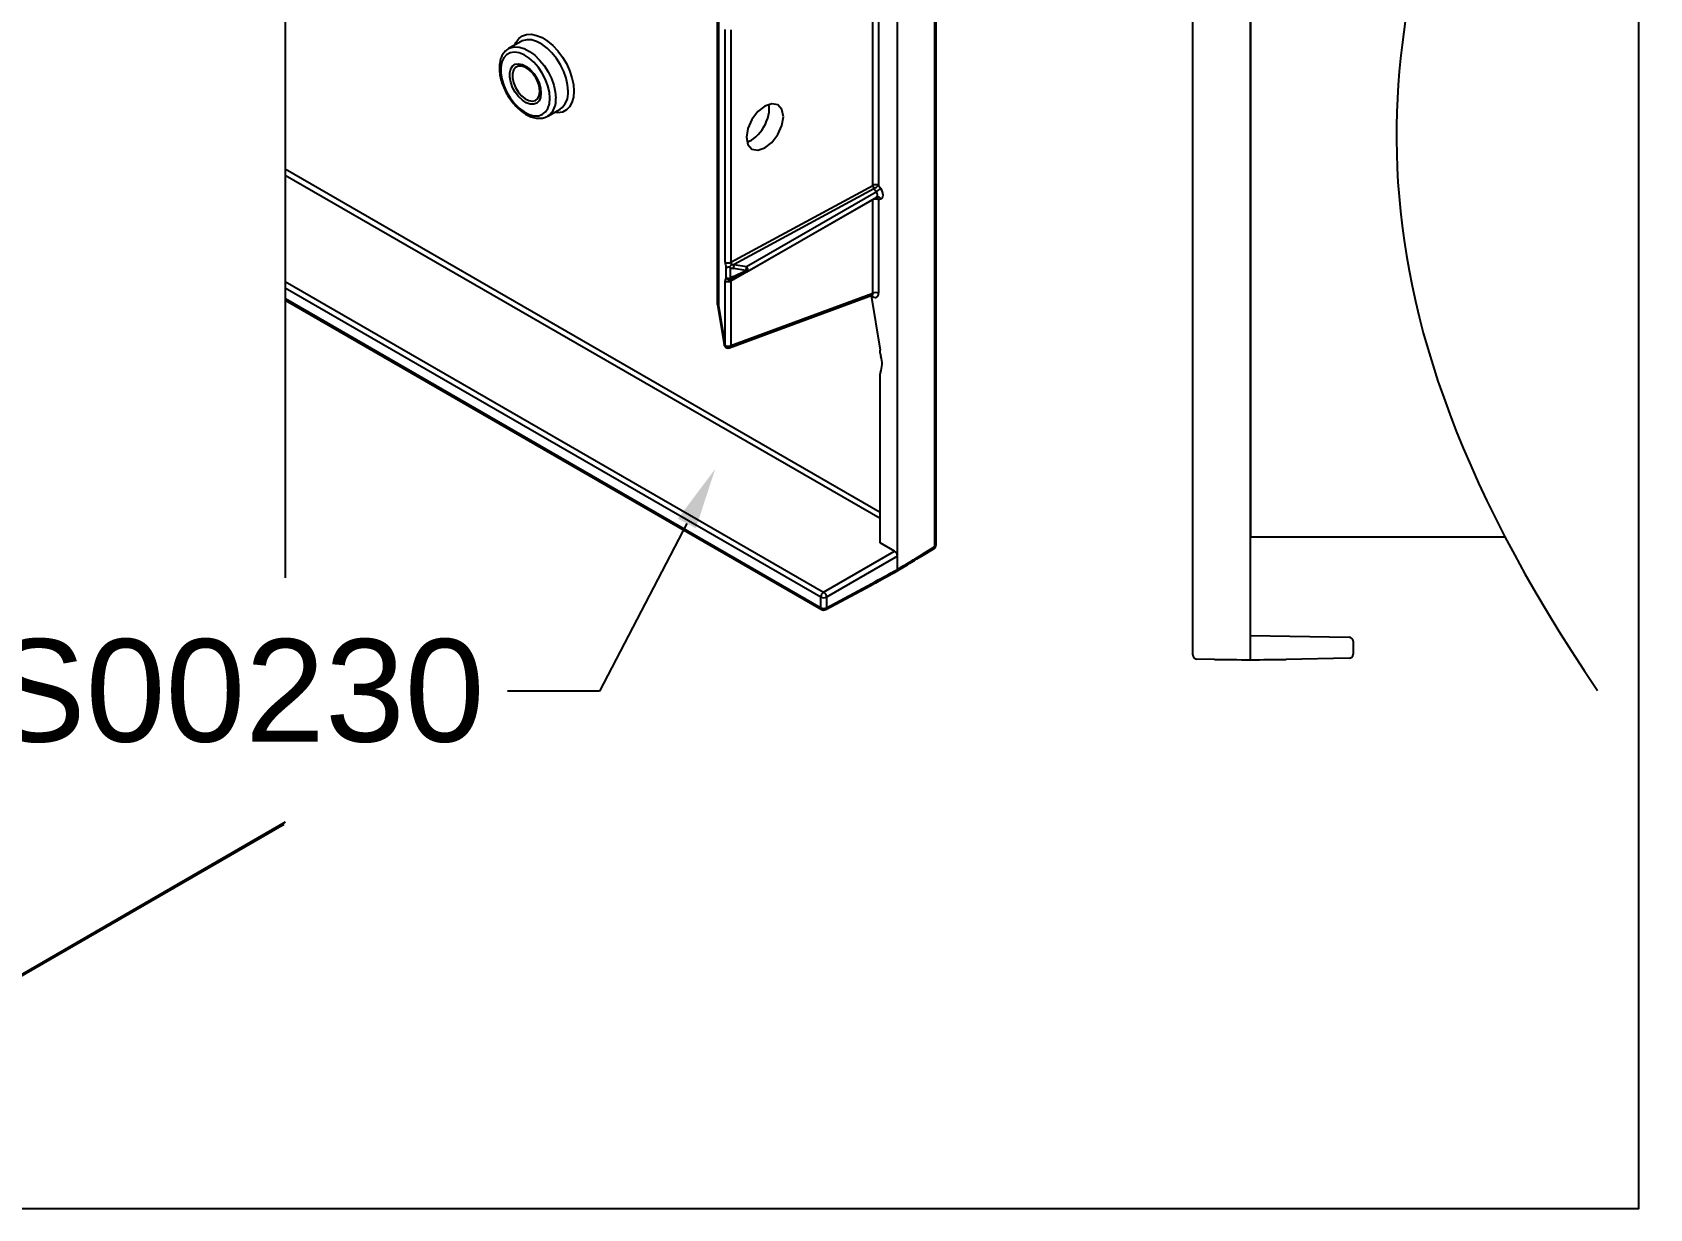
# Model space of a CAD drawing. Extents: x 0 to 6.35, y -6.25 to 0.
# Drawn here: x 2.409 to 6.347, y -6.242 to -3.376 of the extents above; entities that cross this region are included whole.
import ezdxf
from ezdxf import colors
from ezdxf.entities.mleader import LeaderData, LeaderLine
from ezdxf.math import Vec2, Vec3

# ---------------------------------------------------------------- set-up
doc = ezdxf.new("R2010")
doc.units = 0
doc.header["$LTSCALE"] = 0.5
doc.header["$MEASUREMENT"] = 0
for name, color, linetype in [('Dimension', 10, 'CONTINUOUS'), ('End Cap', 92, 'CONTINUOUS'), ('FAB DWG', 221, 'CONTINUOUS'), ('Housing', 150, 'CONTINUOUS')]:
    doc.layers.add(name, color=color, linetype=linetype)
doc.layers.add('Text-Unprinted', color=131, linetype='CONTINUOUS', plot=False)
doc.styles.get("Standard").update_dxf_attribs({"font": 'arial.ttf'})

msp = doc.modelspace()

# ---------------------------------------------------------------- linework, layer by layer
at = {"layer": 'Dimension', "transparency": 16777216}
msp.add_open_spline([(5.6567, -0.3887), (6.3475, -1.4205), (5.9385, -2.6841), (5.509, -3.9306), (6.2203, -4.9795)], degree=3, dxfattribs=at)
at = {"layer": 'End Cap', "linetype": 'Continuous', "lineweight": 25, "transparency": 16777216}
for p, q in [((5.2348, -4.893), (5.2348, -0.8176)), ((5.3754, -4.9045), (5.3754, -0.8053)), ((3.5676, -3.4165), (3.5692, -3.4155)), ((3.5993, -3.3982), (3.5692, -3.4155)), ((3.6015, -3.397), (3.5993, -3.3982)), ((3.6642, -3.5801), (3.6943, -3.5627)), ((3.6931, -3.5634), (3.6943, -3.5627)), ((3.0246, -3.7083), (4.4736, -4.5447)), ((4.4736, -4.5608), (3.0246, -3.7245)), ((3.0246, -3.9828), (4.3362, -4.7398)), ((4.3293, -4.752), (3.0246, -3.9989)), ((3.0246, -4.0248), (4.3293, -4.7778)), ((3.0246, -4.0282), (4.3313, -4.7824)), ((4.3362, -4.7398), (4.509, -4.6401)), ((4.509, -4.6401), (4.4736, -4.6196)), ((4.5748, -4.652), (4.605, -4.6333)), ((4.5767, -4.6475), (4.607, -4.6288)), ((4.5161, -4.6523), (4.3433, -4.752)), ((4.3411, -4.7825), (4.4511, -4.7234)), ((4.3433, -4.7779), (4.4533, -4.7187)), ((4.3293, -4.7778), (4.3293, -4.752)), ((4.3433, -4.752), (4.3433, -4.7779)), ((5.3754, -4.8453), (5.6156, -4.8495)), ((5.6254, -4.8595), (5.6254, -4.8911)), ((5.2881, -4.9038), (5.2446, -4.903)), ((5.6156, -4.9011), (5.4626, -4.9038))]:
    msp.add_line(p, q, dxfattribs=at)
at = {"layer": 'End Cap', "transparency": 16777216}
for p, q in [((4.6098, -4.6248), (4.6098, -1.2966)), ((4.607, -4.6288), (4.607, -1.3006)), ((4.5161, -4.6844), (4.5161, -1.3531)), ((4.456, -3.7488), (4.456, -3.1715)), ((4.47, -3.1715), (4.47, -3.7488)), ((4.0773, -3.2228), (4.0773, -4.0379)), ((4.0802, -3.2269), (4.0802, -4.0419)), ((4.0964, -3.9361), (4.0964, -3.3693)), ((4.1104, -3.3694), (4.1104, -3.9362)), ((4.1104, -3.9362), (4.456, -3.7488)), ((4.4586, -3.7569), (4.1181, -3.9415)), ((4.1483, -3.9467), (4.4638, -3.7645)), ((4.149, -3.9593), (4.4645, -3.7772)), ((4.4638, -3.7645), (4.4586, -3.7569)), ((4.4646, -3.7772), (4.4652, -3.7769)), ((4.47, -3.7488), (4.4752, -3.7564)), ((4.456, -3.7839), (4.1104, -3.9818)), ((4.456, -4.0118), (4.456, -3.7839)), ((4.4752, -3.7823), (4.47, -3.7839)), ((4.47, -3.7839), (4.47, -4.0118)), ((4.0992, -3.9735), (4.0992, -3.9476)), ((4.1089, -3.9491), (4.1089, -3.975)), ((4.1466, -3.9562), (4.1164, -3.9511)), ((4.1164, -3.9707), (4.1466, -3.9562)), ((4.1181, -3.9415), (4.1483, -3.9467)), ((4.1181, -3.9741), (4.1182, -3.9741)), ((4.1182, -3.9741), (4.1483, -3.9597)), ((4.0964, -4.1392), (4.0964, -3.9817)), ((4.1069, -4.1445), (4.4542, -4.0164)), ((4.1104, -3.9818), (4.1104, -4.1393)), ((4.1104, -4.1393), (4.456, -4.0118)), ((4.0774, -4.0395), (4.0936, -4.1368)), ((4.0802, -4.0419), (4.0964, -4.1392)), ((4.4515, -4.0174), (4.4736, -4.1505)), ((4.4736, -4.1579), (4.4736, -4.1505)), ((4.4736, -4.1579), (4.4757, -4.1655)), ((4.4736, -4.6196), (4.4736, -4.2079))]:
    msp.add_line(p, q, dxfattribs=at)
at = {"layer": 'End Cap', "linetype": 'Continuous', "lineweight": 25, "transparency": 16777216, "flags": 128}
for points in [[(3.584, -3.407), (3.587, -3.4006), (3.5938, -3.3913), (3.6025, -3.3848), (3.613, -3.3812), (3.6247, -3.3807), (3.6373, -3.3833), (3.6505, -3.3888), (3.6638, -3.3972), (3.6768, -3.4081), (3.689, -3.4212), (3.7001, -3.4361), (3.7098, -3.4522), (3.7176, -3.4692), (3.7234, -3.4864), (3.7269, -3.5032), (3.7281, -3.5192)], [(3.6698, -3.5366), (3.6685, -3.5219), (3.6649, -3.5064), (3.659, -3.4907), (3.6511, -3.4755), (3.6415, -3.4613), (3.6305, -3.4488), (3.6188, -3.4385), (3.6066, -3.4308), (3.5946, -3.426), (3.5832, -3.4243), (3.5729, -3.4258), (3.5641, -3.4304), (3.5571, -3.4379), (3.5523, -3.448), (3.5499, -3.4604), (3.5499, -3.4744), (3.5523, -3.4896), (3.5571, -3.5053), (3.5641, -3.5208), (3.5729, -3.5356), (3.5832, -3.5489), (3.5946, -3.5604), (3.6066, -3.5695), (3.6188, -3.5758), (3.6305, -3.579), (3.6415, -3.5792), (3.6511, -3.5761), (3.659, -3.57), (3.6649, -3.5611), (3.6685, -3.5498), (3.6698, -3.5366)], [(3.5692, -3.4155), (3.5727, -3.4138), (3.5831, -3.4112), (3.5948, -3.4118), (3.6072, -3.4155), (3.6199, -3.4222), (3.6326, -3.4316), (3.6446, -3.4433), (3.6557, -3.4571), (3.6653, -3.4723), (3.6732, -3.4885), (3.6791, -3.505), (3.6827, -3.5212), (3.6839, -3.5366)], [(3.714, -3.5192), (3.7127, -3.5039), (3.7091, -3.4876), (3.7033, -3.4711), (3.6954, -3.455), (3.6857, -3.4398), (3.6747, -3.426), (3.6626, -3.4142), (3.65, -3.4048), (3.6372, -3.3982), (3.6248, -3.3945), (3.6132, -3.3939), (3.6028, -3.3964), (3.6015, -3.397)], [(3.6479, -3.524), (3.6467, -3.5343), (3.6432, -3.5426), (3.6376, -3.5483), (3.6302, -3.5511), (3.6215, -3.5508), (3.6121, -3.5474), (3.6025, -3.5412), (3.5934, -3.5325), (3.5853, -3.5219), (3.5787, -3.51), (3.5741, -3.4976), (3.5717, -3.4855), (3.5717, -3.4744), (3.5741, -3.4651), (3.5787, -3.458), (3.5853, -3.4537), (3.5934, -3.4525), (3.6025, -3.4543), (3.6121, -3.4592), (3.6215, -3.4667), (3.6302, -3.4764), (3.6376, -3.4877), (3.6432, -3.5), (3.6467, -3.5123), (3.6479, -3.524)], [(3.6117, -3.4623), (3.6095, -3.461), (3.6006, -3.458), (3.5925, -3.4582), (3.5859, -3.4615), (3.5812, -3.4678), (3.5788, -3.4764), (3.5788, -3.4869), (3.5812, -3.4984), (3.5859, -3.5101), (3.5925, -3.521), (3.6006, -3.5305), (3.6095, -3.5377), (3.6185, -3.5422), (3.627, -3.5437), (3.6344, -3.5419), (3.6402, -3.5371), (3.6438, -3.5296), (3.645, -3.5199), (3.645, -3.5199)], [(3.7281, -3.5192), (3.7269, -3.5339), (3.7234, -3.5466), (3.7176, -3.5572), (3.7098, -3.5651), (3.7001, -3.5701), (3.689, -3.5722), (3.679, -3.5716)]]:
    msp.add_lwpolyline(points, dxfattribs=at)
at = {"layer": 'End Cap', "transparency": 16777216, "flags": 128}
for points in [[(4.2381, -3.5816), (4.2347, -3.564), (4.2249, -3.5528), (4.2103, -3.5499), (4.1931, -3.5556), (4.1759, -3.5691), (4.1613, -3.5883), (4.1516, -3.6103), (4.1482, -3.6317), (4.1516, -3.6493), (4.1613, -3.6605), (4.1759, -3.6634), (4.1931, -3.6577), (4.2103, -3.6442), (4.2249, -3.625), (4.2347, -3.603), (4.2381, -3.5816)], [(4.4638, -3.7645), (4.465, -3.7665), (4.4659, -3.7685), (4.4664, -3.7706), (4.4666, -3.7726), (4.4664, -3.7743), (4.4659, -3.7758), (4.465, -3.7768), (4.4645, -3.7772)], [(4.4752, -3.7823), (4.4775, -3.7811), (4.4793, -3.779), (4.4804, -3.7761), (4.4807, -3.7726), (4.4804, -3.7687), (4.4793, -3.7645), (4.4775, -3.7604), (4.4752, -3.7564)], [(4.1483, -3.9467), (4.1495, -3.9486), (4.1503, -3.9507), (4.1509, -3.9528), (4.1511, -3.9547), (4.1509, -3.9565), (4.1503, -3.9579), (4.1495, -3.959), (4.149, -3.9593)]]:
    msp.add_lwpolyline(points, dxfattribs=at)
at = {"layer": 'End Cap', "linetype": 'Continuous', "lineweight": 25, "transparency": 16777216}
for centre, radius, start, end in [((3.5739, -3.5226), 0.0712, 2.1324, 57.8499), ((3.6383, -3.5422), 0.046, 304.8967, 6.9983), ((3.6671, -3.5243), 0.0471, 305.179, 6.1285), ((4.5998, -4.6248), 0.01, 301.723, 0), ((4.602, -4.6293), 0.00494, 307.0289, 6.4006), ((4.6048, -4.6243), 0.00495, 295.3786, 354.634), ((4.3447, -4.7527), 0.0154, 123.2266, 177.3508), ((4.3363, -4.7383), 0.0154, 242.6629, 296.76), ((4.3275, -4.753), 0.0159, 3.519, 56.481), ((4.334, -4.7784), 0.00481, 172.8147, 235.8779), ((4.3363, -4.7641), 0.0154, 242.6629, 296.76), ((4.3363, -4.7737), 0.01, 240.0088, 298.2593), ((4.3384, -4.7784), 0.00487, 302.6681, 6.5142), ((5.6154, -4.8595), 0.01, 0, 89), ((5.2448, -4.893), 0.01, 180, 269), ((5.3754, 0.0955), 5, 269, 270), ((5.3754, 0.0955), 5, 270, 271), ((5.6154, -4.8911), 0.01, 271, 0)]:
    msp.add_arc(centre, radius, start, end, dxfattribs=at)
at = {"layer": 'End Cap', "transparency": 16777216}
for centre, radius, start, end in [((4.4629, -3.7625), 0.0154, 62.6565, 116.7662), ((4.4711, -3.7483), 0.0152, 181.5623, 214.3777), ((4.4214, -3.6924), 0.0744, 299.9931, 310.7456), ((4.4612, -3.7876), 0.00954, 22.8097, 81.1188), ((4.4266, -3.7), 0.0744, 299.9931, 310.7456), ((4.4671, -3.7853), 0.00867, 20.1626, 102.7357), ((4.4635, -3.7837), 0.00752, 166.7136, 181.3656), ((4.4629, -3.7976), 0.0154, 62.6565, 116.7662), ((4.1035, -3.9224), 0.0154, 242.6565, 296.7662), ((4.1063, -3.9599), 0.0154, 242.6428, 279.7711), ((4.1079, -3.9684), 0.0101, 210.6572, 293.2771), ((4.1158, -3.9701), 0.00847, 215.1978, 242.4892), ((4.0949, -3.9423), 0.0232, 337.7408, 1.9215), ((4.1704, -3.9457), 0.0595, 204.851, 208.5613), ((4.1251, -3.9474), 0.0232, 337.7408, 1.9215), ((4.2006, -3.9312), 0.0595, 204.851, 208.5613), ((4.144, -3.9506), 0.01, 295.595, 299.9973), ((4.1035, -3.968), 0.0154, 242.6565, 296.7662), ((4.4629, -4.0255), 0.0154, 62.6565, 116.7662), ((4.0873, -4.0379), 0.01, 180, 189.4468), ((4.0822, -4.0374), 0.00494, 185.0787, 246.2415), ((4.0808, -4.0384), 0.00356, 197.4738, 260.2342), ((4.1034, -4.1351), 0.01, 189.4468, 290.2538), ((4.097, -4.1357), 0.00356, 197.4738, 260.2342), ((4.1035, -4.1255), 0.0154, 242.6565, 296.7662), ((4.1045, -4.1391), 0.00588, 294.0454, 358.593), ((4.4218, -4.1833), 0.0568, 337.6931, 18.3092)]:
    msp.add_arc(centre, radius, start, end, dxfattribs=at)
for centre, major_axis, ratio, start_param, end_param in [((4.1605, -3.5872), (0.0305, 0.0546), 0.567223, 3.661198, 5.694949), ((4.1105, -3.9443), (-0.01, 0.0173), 0.577247, 0.7853, 1.433193), ((4.1176, -3.9402), (-0.00524, 0.00853), 0.57904, 0.769672, 1.417564), ((4.1105, -3.9899), (-0.01, 0.0173), 0.577517, 0.137641, 0.785534), ((4.1407, -3.9346), (0.0398, 0.0069), 0.399844, 3.720358, 3.98888), ((4.1407, -3.9796), (0.0397, 0.0078), 0.397023, 2.147292, 2.415814), ((4.1381, -3.9291), (0.0328, 0.0105), 0.225845, 3.72057, 3.989092), ((4.1381, -3.9741), (0.0328, 0.0113), 0.223705, 2.145109, 2.413631), ((4.1176, -3.9858), (-0.00503, 0.00864), 0.595586, 0.135346, 0.783238), ((4.4559, -4.0036), (-0.0099, 0.0176), 0.575628, 2.046832, 3.939015), ((4.4488, -4.0077), (-0.00606, 0.00832), 0.487378, 3.00441, 3.893568)]:
    msp.add_ellipse(centre, major_axis=major_axis, ratio=ratio, start_param=start_param, end_param=end_param, dxfattribs=at)
at = {"layer": 'End Cap', "linetype": 'Continuous', "lineweight": 25, "transparency": 16777216}
for centre, major_axis, ratio, start_param, end_param in [((4.509, -4.6482), (-0.005, 0.00866), 0.577629, 3.92741, 5.497901), ((4.516, -0.6094), (2.5607, 4.2833), 0.587441, 3.918308, 3.935796), ((4.5162, -0.6092), (2.43, 4.3588), 0.567288, 3.918262, 3.93575)]:
    msp.add_ellipse(centre, major_axis=major_axis, ratio=ratio, start_param=start_param, end_param=end_param, dxfattribs=at)
for points, knots in [([(3.5675, -3.4171), (3.5659, -3.418), (3.5612, -3.4209), (3.5554, -3.4282), (3.5502, -3.4385), (3.5472, -3.4506), (3.5463, -3.4643), (3.5476, -3.4792), (3.5512, -3.4948), (3.5568, -3.5104), (3.5642, -3.5256), (3.5733, -3.54), (3.5837, -3.553), (3.5952, -3.5644), (3.6074, -3.5737), (3.6201, -3.5806), (3.6329, -3.5848), (3.6454, -3.5859), (3.6562, -3.5842), (3.6621, -3.581), (3.6645, -3.5796)], [0, 0, 0, 0, 0.02789, 0.081607, 0.135989, 0.192211, 0.250174, 0.309016, 0.367941, 0.426712, 0.485358, 0.543979, 0.602683, 0.661577, 0.720792, 0.780421, 0.840374, 0.899834, 0.957531, 1, 1, 1, 1]), ([(4.5137, -4.6891), (4.5187, -4.6861), (4.5391, -4.6739), (4.5595, -4.6614), (4.5748, -4.652)], [0, 0, 0, 0, 0.250002, 1, 1, 1, 1]), ([(4.5161, -4.6844), (4.516, -4.6852), (4.5158, -4.6869), (4.515, -4.6884), (4.5141, -4.6888), (4.5139, -4.6888)], [0, 0, 0, 0, 0.424963, 0.849926, 1, 1, 1, 1]), ([(4.4511, -4.7234), (4.4564, -4.7205), (4.4775, -4.7092), (4.4986, -4.6975), (4.5144, -4.6887)], [0, 0, 0, 0, 0.250002, 1, 1, 1, 1])]:
    msp.add_open_spline(points, degree=3, knots=knots, dxfattribs=at)
at = {"layer": 'End Cap', "transparency": 16777216}
for points, knots in [([(4.0992, -3.9476), (4.0993, -3.9476), (4.1001, -3.9478), (4.1021, -3.9479), (4.105, -3.9475), (4.1068, -3.947), (4.1074, -3.9468)], [0, 0, 0, 0, 0.0171895, 0.4065155, 0.7859709, 1, 1, 1, 1]), ([(4.1074, -3.9468), (4.1083, -3.946), (4.1099, -3.9444), (4.1113, -3.9427), (4.1119, -3.9419), (4.1119, -3.9419)], [0, 0, 0, 0, 0.516727, 0.980694, 1, 1, 1, 1]), ([(4.1089, -3.9491), (4.1089, -3.9491), (4.1084, -3.9483), (4.1079, -3.9476), (4.1074, -3.9468)], [0, 0, 0, 0, 0.04087, 1, 1, 1, 1]), ([(4.4541, -4.0165), (4.4547, -4.0164), (4.4553, -4.0162), (4.4551, -4.0162), (4.4551, -4.0162)], [0, 0, 0, 0, 0.901378, 1, 1, 1, 1]), ([(4.4743, -4.2049), (4.474, -4.2056), (4.4737, -4.2065), (4.4737, -4.2076), (4.4736, -4.2079)], [0, 0, 0, 0, 0.78744, 1, 1, 1, 1])]:
    msp.add_open_spline(points, degree=3, knots=knots, dxfattribs=at)
at = {"layer": 'Housing', "transparency": 16777216}
for p, q in [((3.0246, -2.2141), (3.0246, -4.7053)), ((3.0246, -5.3007), (1.6648, -6.0856)), ((1.6678, -6.0873), (3.0225, -5.3052))]:
    msp.add_line(p, q, dxfattribs=at)
msp.add_lwpolyline([(5.8994, -0.8053), (5.3754, -0.8053), (5.3754, -4.6053), (5.9952, -4.6053)], dxfattribs=at)
at = {"layer": 'Text-Unprinted', "transparency": 16777216}
msp.add_lwpolyline([(0, 0), (6.3201, 0), (6.3201, -6.2422), (0, -6.2422)], close=True, dxfattribs=at)

# ---------------------------------------------------------------- leaders
at = {"layer": 'FAB DWG', "transparency": 16777216}
ml = msp.add_multileader_mtext('Standard', dxfattribs=at)
ml.set_content('CS00230', color=256)
ml.set_leader_properties()
ml.build(insert=Vec2(0, 0))
ml.multileader.update_dxf_attribs({"dogleg_length": 0.9041, "arrow_head_size": 0.15})
ctx = ml.context
ctx.base_point, ctx.char_height, ctx.arrow_head_size, ctx.landing_gap_size, ctx.plane_origin = Vec3(1.9643, -4.9815), 0.25, 0.15, 0.09, Vec3(3.4675, -6.2715)
notes = []
notes.append((ctx, [(0, (1, 1, 0), (3.7907, -4.9815), (-1, 0), 0.2241, [(0, [(4.0723, -4.4394)], 0, [])])]))
ctx.mtext.insert, ctx.mtext.flow_direction = Vec3(2.0543, -4.8543), 5
for ctx, leaders in notes:
    for number, flags, end, landing, length, lines in leaders:
        leader = LeaderData()
        leader.index, (leader.has_last_leader_line, leader.has_dogleg_vector, leader.attachment_direction) = number, flags
        leader.last_leader_point, leader.dogleg_vector, leader.dogleg_length = Vec3(end), Vec3(landing), length
        for number, points, colour, breaks in lines:
            line = LeaderLine()
            line.index, line.vertices, line.color, line.breaks = number, Vec3.list(points), colors.encode_raw_color(colour), breaks
            leader.lines.append(line)
        ctx.leaders.append(leader)

doc.saveas('drawing.dxf')
